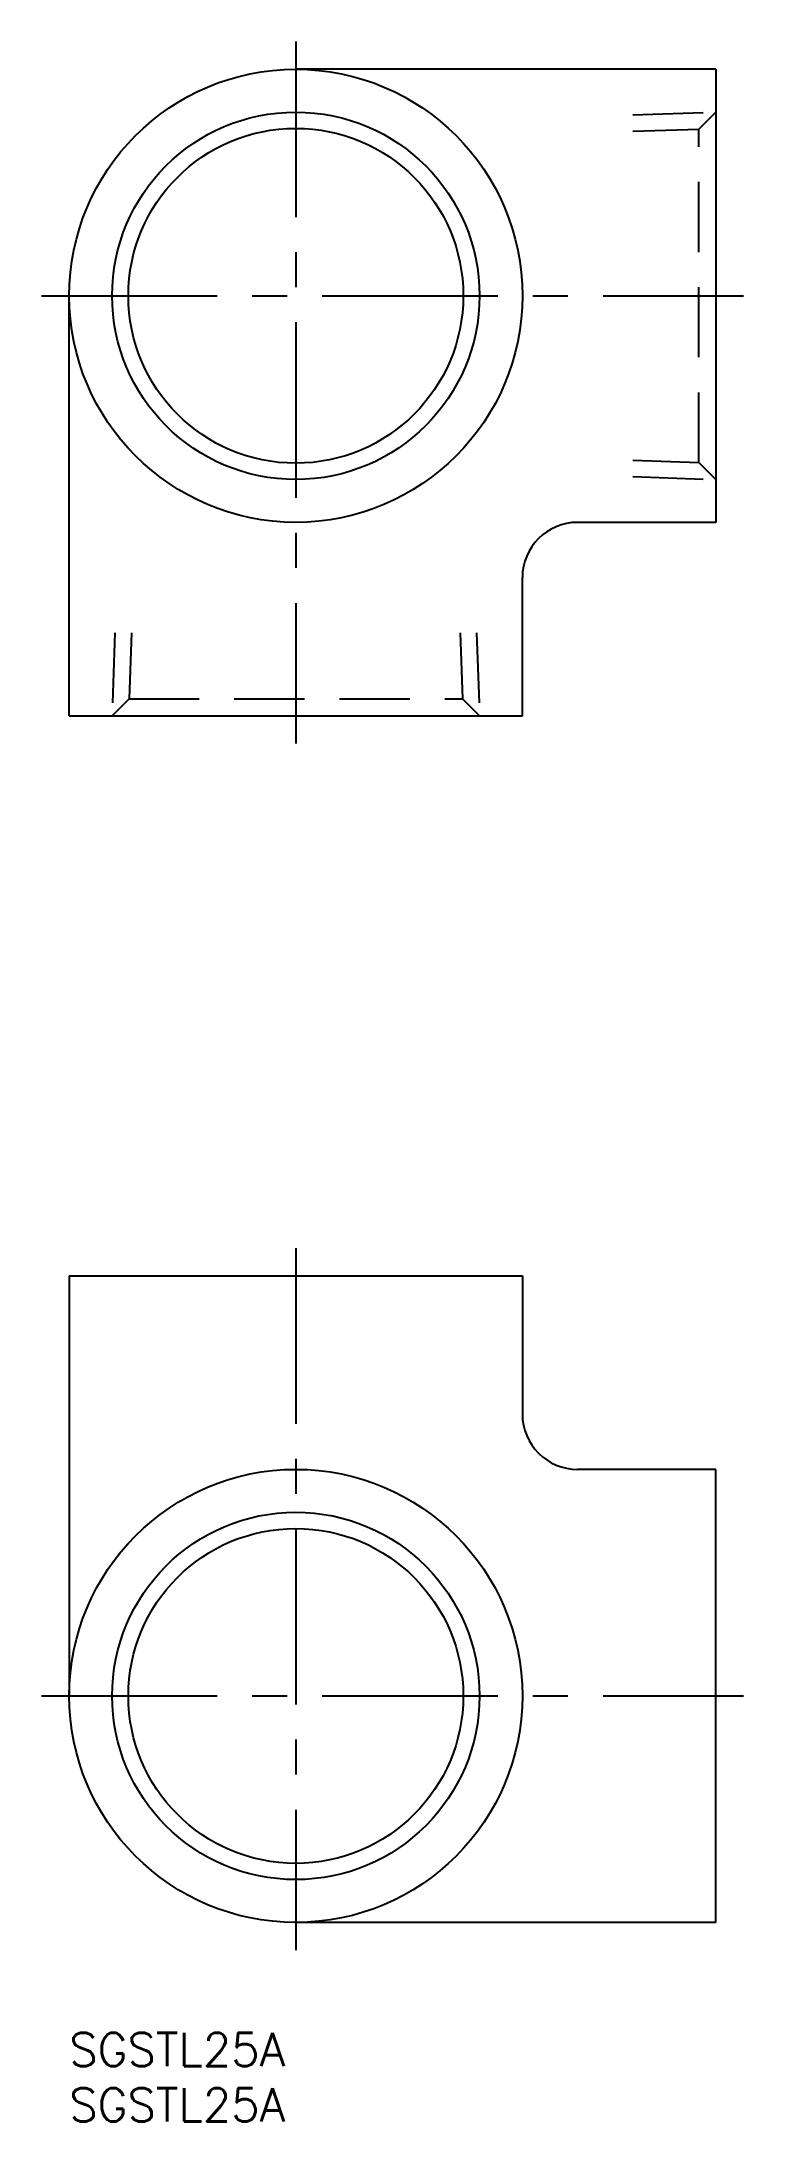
# Model space of a CAD drawing. Extents: x -2 to 61, y -8 to 180.
import ezdxf

# ---------------------------------------------------------------- set-up
doc = ezdxf.new("R2010")
doc.units = 0
doc.header["$LTSCALE"] = 0.5
doc.linetypes.add('CENTER', pattern=[50.8, 31.75, -6.35, 6.35, -6.35])
doc.linetypes.add('DASHED', pattern=[19.05, 12.7, -6.35])
for name, color, linetype in [('MSM_CENTER', 1, 'CENTER'), ('MSM_CONTINUOUS', 7, 'CONTINUOUS'), ('MSM_DASHED', 4, 'DASHED'), ('MSM_NARROW', 5, 'CONTINUOUS'), ('MSM_PART_NUMBER', 7, 'CONTINUOUS')]:
    doc.layers.add(name, color=color, linetype=linetype)
doc.styles.get("Standard").update_dxf_attribs({"font": 'txt.shx', "height": 3, "bigfont": 'bigfont.shx'})

# ---------------------------------------------------------------- blocks, each defined once
blk = doc.blocks.new('*U8')
at = {"layer": 'MSM_PART_NUMBER'}
blk.add_text('SGSTL25A', height=3, dxfattribs=at).set_placement((0, -3))
blk = doc.blocks.new('*U9')
at = {"layer": 'MSM_PART_NUMBER'}
blk.add_text('SGSTL25A', height=3, dxfattribs=at).set_placement((0, -8))

msp = doc.modelspace()

# ---------------------------------------------------------------- linework, layer by layer
at = {"layer": 'MSM_CENTER'}
for p, q in [((20.5, 180.19), (20.5, 116.69)), ((-2.5, 157.19), (61, 157.19)), ((20.5, 71), (20.5, 7.5)), ((-2.5, 30.5), (61, 30.5))]:
    msp.add_line(p, q, dxfattribs=at)
at = {"layer": 'MSM_CONTINUOUS'}
for p, q in [((58.5, 177.69), (20.5, 177.69)), ((58.5, 177.69), (58.5, 136.69)), ((0, 119.19), (0, 157.19)), ((58.5, 136.69), (46, 136.69)), ((41, 119.19), (41, 131.69)), ((0, 119.19), (41, 119.19)), ((0, 68.5), (41, 68.5)), ((0, 68.5), (0, 30.5)), ((41, 68.5), (41, 56)), ((58.5, 51), (46, 51)), ((58.5, 10), (58.5, 51)), ((58.5, 10), (20.5, 10))]:
    msp.add_line(p, q, dxfattribs=at)
for centre, radius in [((20.5, 157.19), 20.5), ((20.5, 157.19), 15.15), ((20.5, 30.5), 20.5), ((20.5, 30.5), 15.15)]:
    msp.add_circle(centre, radius, dxfattribs=at)
for centre, start, end in [((46, 131.69), 90, 180), ((46, 56), 180, 270)]:
    msp.add_arc(centre, 5, start, end, dxfattribs=at)
at = {"layer": 'MSM_DASHED'}
for p, q in [((51, 173.55), (58.5, 173.81)), ((56.97, 172.28), (58.5, 173.81)), ((51, 172.07), (56.97, 172.28)), ((56.97, 142.1), (56.97, 172.28)), ((51, 142.31), (56.97, 142.1)), ((56.97, 142.1), (58.5, 140.57)), ((51, 140.83), (58.5, 140.57)), ((4.14, 126.69), (3.88, 119.19)), ((5.62, 126.69), (5.41, 120.72)), ((35.38, 126.69), (35.59, 120.72)), ((36.86, 126.69), (37.12, 119.19)), ((5.41, 120.72), (3.88, 119.19)), ((5.41, 120.72), (35.59, 120.72)), ((35.59, 120.72), (37.12, 119.19))]:
    msp.add_line(p, q, dxfattribs=at)
at = {"layer": 'MSM_NARROW'}
for centre in [(20.5, 157.19), (20.5, 30.5)]:
    msp.add_circle(centre, 16.62, dxfattribs=at)

# ---------------------------------------------------------------- block references
at = {"layer": 'MSM_CONTINUOUS'}
for name in ['*U8', '*U9']:
    msp.add_blockref(name, (0, 0), dxfattribs=at)

doc.saveas('drawing.dxf')
